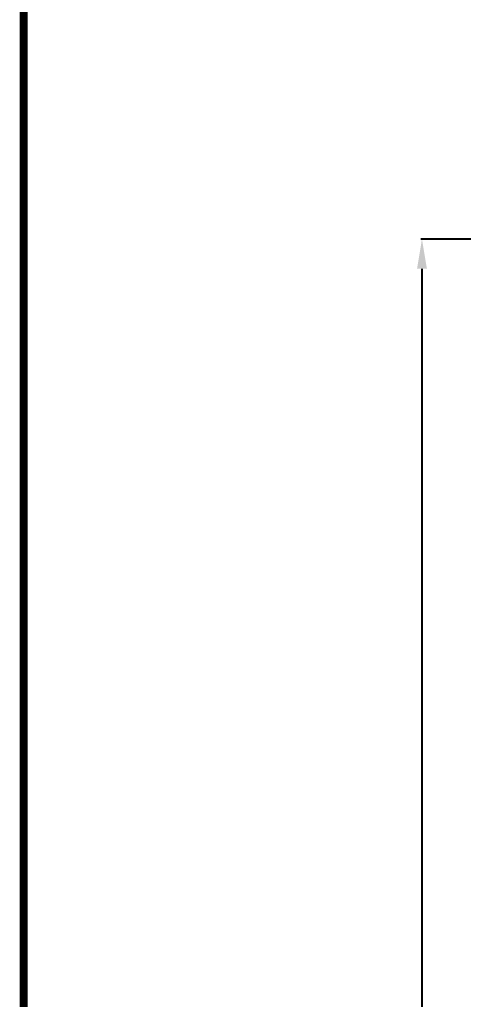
# Model space of a CAD drawing. Extents: x 79822 to 122366, y -56021 to -28815.
# Drawn here: x 81444 to 81969, y -52688 to -51528 of the extents above; entities that cross this region are included whole.
import ezdxf
from ezdxf.enums import TextEntityAlignment as Align

# ---------------------------------------------------------------- set-up
doc = ezdxf.new("R2010")
doc.units = 0
doc.header["$LTSCALE"] = 100
doc.header["$MEASUREMENT"] = 0
doc.layers.add('t', color=1, linetype='Continuous')
doc.styles.get("Standard").update_dxf_attribs({"font": ''})
doc.styles.get('Standard').set_extended_font_data('SimSun')
doc.dimstyles.new('ISO-25', dxfattribs={"dimtxt": 35, "dimasz": 35, "dimexe": 1.25, "dimexo": 0.625, "dimtad": 1, "dimtoh": 1, "dimdec": 0, "dimtxsty": 'Standard', "dimcen": 2.5, "dimadec": 0, "dimazin": 0, "dimtfac": 1, "dimtdec": 0, "dimtmove": 0, "dimatfit": 3, "dimfxl": 0, "dimarcsym": 0})

# ---------------------------------------------------------------- blocks, each defined once
blk = doc.blocks.new('*D145')
at = {"color": 0, "lineweight": -2}
for p, q in [((81981.9, -51788.2), (81918.3, -51788.2)), ((81919.5, -51823.2), (81919.5, -53755.7)), ((81981.9, -53790.7), (81918.3, -53790.7))]:
    blk.add_line(p, q, dxfattribs=at)
at = {"color": 0}
for points in [[(81925.4, -51823.2), (81913.7, -51823.2), (81919.5, -51788.2)], [(81913.7, -53755.7), (81925.4, -53755.7), (81919.5, -53790.7)]]:
    blk.add_solid(points, dxfattribs=at)
at = {"layer": 'Defpoints', "color": 0}
for p in [(81982.5, -51788.2), (81919.5, -53790.7), (81982.5, -53790.7)]:
    blk.add_point(p, dxfattribs=at)
at = {"color": 0, "insert": (81901.4, -52789.4), "char_height": 35, "attachment_point": 5, "rotation": 90}
blk.add_mtext('2003', dxfattribs=at)
blk = doc.blocks.new('图框')
at = {"layer": 't', "color": 7, "const_width": 9.62}
blk.add_lwpolyline([(4115.6, -3151.6), (4115.6, 0), (0, 0), (0, -3151.6)], close=True, dxfattribs=at)
at = {"color": 7, "flags": 8}
for tag, p, height in [('DWG.NAME:', (1381.6, -2910.4), 25), ('PROJECTNAME:', (3125.5, -2912.8), 24), ('PROJECTNAME：', (3339.1, -2913.1), 25), ('DWG.NO.:', (3128.2, -3030.4), 24), ('图纸编号', (3315.4, -3052.4), 24), ('FILENO.:', (3128.7, -3106.1), 24), ('文档号', (3317.7, -3124.1), 24)]:
    blk.add_attdef(tag, p, '', height=height, dxfattribs=at)
for tag, p in [('图纸名称:', (1377.8, -2965.9)), ('项目名称：', (3121.6, -2984.3)), ('项目名称：', (3325, -2984.3))]:
    blk.add_attdef(tag, text='', height=25, dxfattribs=at).set_placement(p, align=Align.BOTTOM_LEFT)
for tag, height, p in [('RENLIU', 24, (698.2, -2950.4)), ('SHUFENWANG', 24, (885.8, -2950.4)), ('FANGHOU', 24, (1069.7, -2950.4)), ('DANDANLI', 24, (1250, -2950.4)), ('A', 23, (59.9, -2974.9)), ('设计时间', 23, (213.9, -2974.9)), ('刘仁', 23, (698.2, -3002.2)), ('王姝芬', 23, (885.8, -3002.2)), ('侯方', 23, (1069.7, -3002.2)), ('李丹丹', 23, (1250, -3002.2)), ('#10STATIONONTROLCABINETCOVER', 30, (1777.9, -3017.2)), ('PAGEXOFX', 24, (3953.7, -3039.1)), ('REV.', 24, (59.4, -3063)), ('DATE', 24, (208.9, -3063)), ('DESCRIPTION', 24, (451.7, -3063)), ('PREPARED', 24, (698.2, -3063)), ('CHECKED', 24, (885.8, -3063)), ('SIGNED', 24, (1069.7, -3063)), ('APPROVED', 24, (1250, -3063)), ('图纸名称', 30, (1777.9, -3094.7)), ('第几页共几页', 24, (3953.7, -3114.1))]:
    blk.add_attdef(tag, text='', height=height, dxfattribs=at).set_placement(p, align=Align.MIDDLE)
at = {"color": 7, "width": 0.8, "flags": 8}
blk.add_attdef('HANGZHOUHOLLYSYSAUTOMATIONCO.,LTD.', text='', height=24, dxfattribs=at).set_placement((2770.1, -3045.7), align=Align.MIDDLE)

msp = doc.modelspace()

# ---------------------------------------------------------------- block references
at = {"color": 1}
msp.add_blockref('图框', (81448.4, -51380.3), dxfattribs=at)

# ---------------------------------------------------------------- dimensions: what is measured, and where the dimension line sits
at = {"color": 3}
dim = msp.add_linear_dim(base=(81919.5319195, -53790.655737), p1=(81982.4778407, -51788.155737), p2=(81982.4778407, -53790.655737), angle=90, dimstyle='ISO-25', dxfattribs=at)
dim.commit()
dim.dimension.update_dxf_attribs({"geometry": '*D145', "text_midpoint": (81901.4069195, -52789.405737)})

doc.saveas('drawing.dxf')
